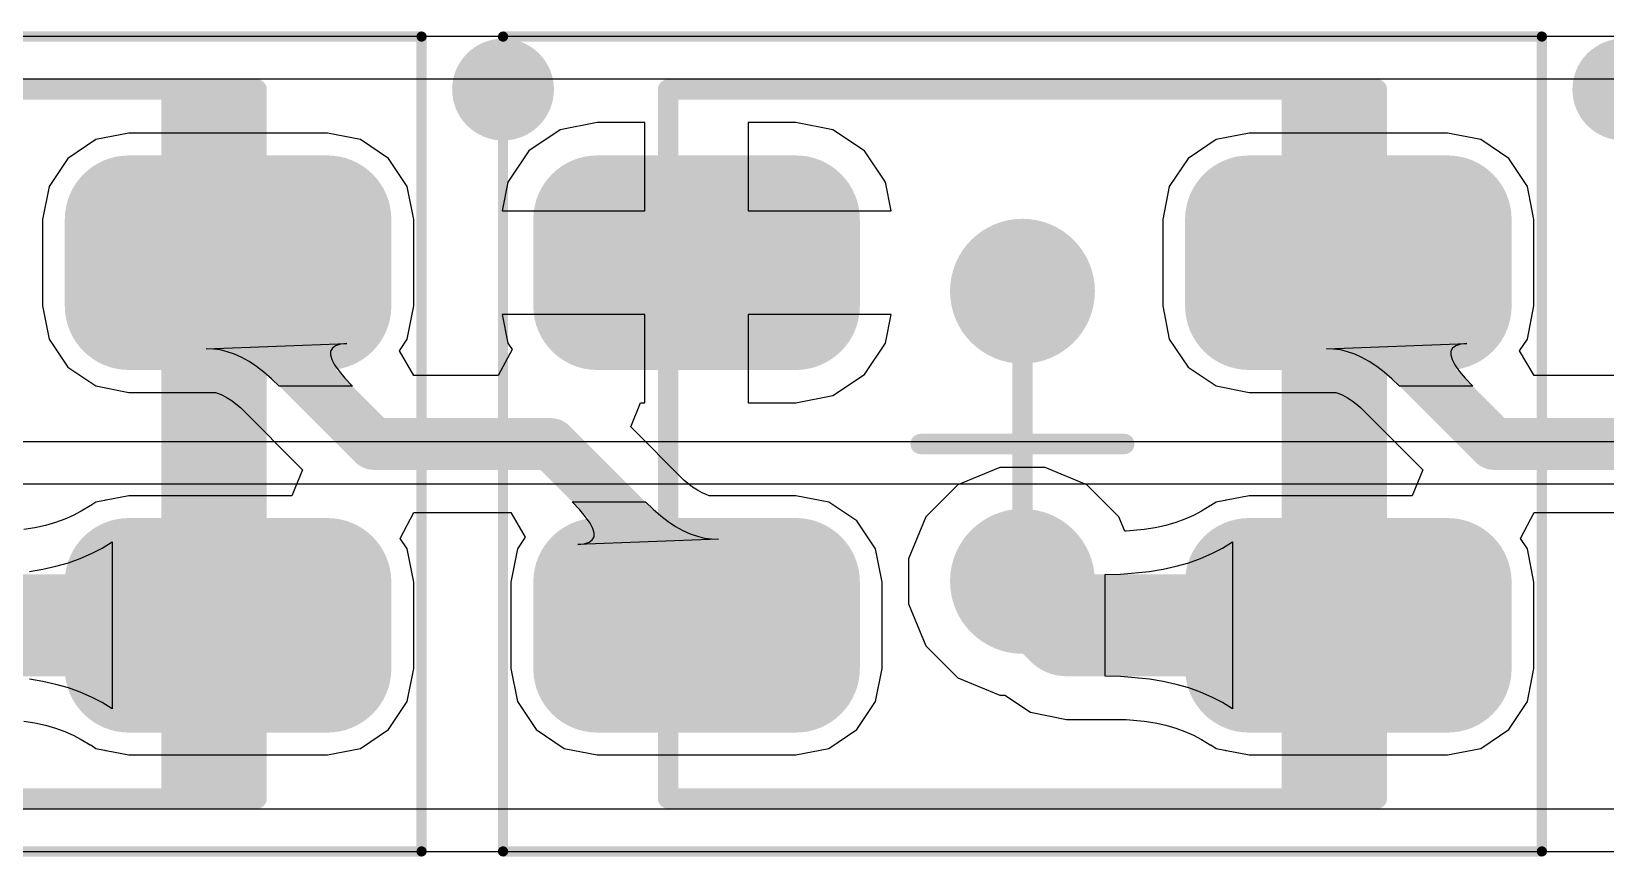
# Model space of a CAD drawing. Header units: millimetres. Extents: x 0 to 168, y 0 to 109.
# Drawn here: x 50.78 to 58.51, y 44.14 to 48.19 of the extents above; entities that cross this region are included whole.
import ezdxf

# ---------------------------------------------------------------- set-up
doc = ezdxf.new("R2010")
doc.units = ezdxf.units.MM
for name, color, linetype in [('BottomLayer', 5, 'Continuous'), ('Mechanical13', 56, 'Continuous'), ('Mechanical15', 56, 'Continuous'), ('MultiLayer', 9, 'Continuous'), ('TopLayer', 1, 'Continuous'), ('TopOverlay', 2, 'Continuous'), ('TopPaste', 8, 'Continuous'), ('TopSolder', 216, 'Continuous'), ('ViaHoleLayer', 16, 'Continuous')]:
    doc.layers.add(name, color=color, linetype=linetype)

# ---------------------------------------------------------------- blocks, each defined once
blk = doc.blocks.new('WS2812B_M____56')
at = {"layer": 'Mechanical13'}
blk.add_hatch(color=56, dxfattribs=at).paths.add_polyline_path([(-1.74, -1.74), (-1.2719, -1.74), (-1.2719, 1.74), (-1.74, 1.74)])
at = {"layer": 'TopLayer'}
h = blk.add_hatch(color=1, dxfattribs=at)
edge = h.paths.add_edge_path()
edge.add_arc((-2.0875, 0.6776), 0.2125, 180, 270)
edge.add_line((-2.0875, 0.4651), (-1.1125, 0.4651))
edge.add_arc((-1.1125, 0.6776), 0.2125, 270, 360)
edge.add_line((-0.9, 0.6776), (-0.9, 1.1026))
edge.add_arc((-1.1125, 1.1026), 0.2125, 0, 90)
edge.add_line((-1.1125, 1.3151), (-2.0875, 1.3151))
edge.add_arc((-2.0875, 1.1026), 0.2125, 90, 180)
edge.add_line((-2.3, 1.1026), (-2.3, 0.6776))
h = blk.add_hatch(color=1, dxfattribs=at)
edge = h.paths.add_edge_path()
edge.add_arc((1.1125, 0.6775), 0.2125, 180, 270)
edge.add_line((1.1125, 0.465), (2.0875, 0.465))
edge.add_arc((2.0875, 0.6775), 0.2125, 270, 360)
edge.add_line((2.3, 0.6775), (2.3, 1.1025))
edge.add_arc((2.0875, 1.1025), 0.2125, 0, 90)
edge.add_line((2.0875, 1.315), (1.1125, 1.315))
edge.add_arc((1.1125, 1.1025), 0.2125, 90, 180)
edge.add_line((0.9, 1.1025), (0.9, 0.6775))
h = blk.add_hatch(color=1, dxfattribs=at)
edge = h.paths.add_edge_path()
edge.add_arc((-2.0875, -1.1025), 0.2125, 180, 270)
edge.add_line((-2.0875, -1.315), (-1.1125, -1.315))
edge.add_arc((-1.1125, -1.1025), 0.2125, 270, 360)
edge.add_line((-0.9, -1.1025), (-0.9, -0.6775))
edge.add_arc((-1.1125, -0.6775), 0.2125, 0, 90)
edge.add_line((-1.1125, -0.465), (-2.0875, -0.465))
edge.add_arc((-2.0875, -0.6775), 0.2125, 90, 180)
edge.add_line((-2.3, -0.6775), (-2.3, -1.1025))
h = blk.add_hatch(color=1, dxfattribs=at)
edge = h.paths.add_edge_path()
edge.add_arc((1.1125, -1.1025), 0.2125, 180, 270)
edge.add_line((1.1125, -1.315), (2.0875, -1.315))
edge.add_arc((2.0875, -1.1025), 0.2125, 270, 360)
edge.add_line((2.3, -1.1025), (2.3, -0.6775))
edge.add_arc((2.0875, -0.6775), 0.2125, 0, 90)
edge.add_line((2.0875, -0.465), (1.1125, -0.465))
edge.add_arc((1.1125, -0.6775), 0.2125, 90, 180)
edge.add_line((0.9, -0.6775), (0.9, -1.1025))
at = {"layer": 'TopPaste'}
h = blk.add_hatch(color=8, dxfattribs=at)
edge = h.paths.add_edge_path()
edge.add_arc((-2.0875, 0.6776), 0.2125, 180, 270)
edge.add_line((-2.0875, 0.4651), (-1.1125, 0.4651))
edge.add_arc((-1.1125, 0.6776), 0.2125, 270, 360)
edge.add_line((-0.9, 0.6776), (-0.9, 1.1026))
edge.add_arc((-1.1125, 1.1026), 0.2125, 0, 90)
edge.add_line((-1.1125, 1.3151), (-2.0875, 1.3151))
edge.add_arc((-2.0875, 1.1026), 0.2125, 90, 180)
edge.add_line((-2.3, 1.1026), (-2.3, 0.6776))
h = blk.add_hatch(color=8, dxfattribs=at)
edge = h.paths.add_edge_path()
edge.add_arc((1.1125, 0.6775), 0.2125, 180, 270)
edge.add_line((1.1125, 0.465), (2.0875, 0.465))
edge.add_arc((2.0875, 0.6775), 0.2125, 270, 360)
edge.add_line((2.3, 0.6775), (2.3, 1.1025))
edge.add_arc((2.0875, 1.1025), 0.2125, 0, 90)
edge.add_line((2.0875, 1.315), (1.1125, 1.315))
edge.add_arc((1.1125, 1.1025), 0.2125, 90, 180)
edge.add_line((0.9, 1.1025), (0.9, 0.6775))
h = blk.add_hatch(color=8, dxfattribs=at)
edge = h.paths.add_edge_path()
edge.add_arc((-2.0875, -1.1025), 0.2125, 180, 270)
edge.add_line((-2.0875, -1.315), (-1.1125, -1.315))
edge.add_arc((-1.1125, -1.1025), 0.2125, 270, 360)
edge.add_line((-0.9, -1.1025), (-0.9, -0.6775))
edge.add_arc((-1.1125, -0.6775), 0.2125, 0, 90)
edge.add_line((-1.1125, -0.465), (-2.0875, -0.465))
edge.add_arc((-2.0875, -0.6775), 0.2125, 90, 180)
edge.add_line((-2.3, -0.6775), (-2.3, -1.1025))
h = blk.add_hatch(color=8, dxfattribs=at)
edge = h.paths.add_edge_path()
edge.add_arc((1.1125, -1.1025), 0.2125, 180, 270)
edge.add_line((1.1125, -1.315), (2.0875, -1.315))
edge.add_arc((2.0875, -1.1025), 0.2125, 270, 360)
edge.add_line((2.3, -1.1025), (2.3, -0.6775))
edge.add_arc((2.0875, -0.6775), 0.2125, 0, 90)
edge.add_line((2.0875, -0.465), (1.1125, -0.465))
edge.add_arc((1.1125, -0.6775), 0.2125, 90, 180)
edge.add_line((0.9, -0.6775), (0.9, -1.1025))
at = {"layer": 'TopSolder'}
h = blk.add_hatch(color=216, dxfattribs=at)
edge = h.paths.add_edge_path()
edge.add_arc((-2.0875, 0.6776), 0.3141, 180, 270)
edge.add_line((-2.0875, 0.3635), (-1.1125, 0.3635))
edge.add_arc((-1.1125, 0.6776), 0.3141, 270, 360)
edge.add_line((-0.7984, 0.6776), (-0.7984, 1.1026))
edge.add_arc((-1.1125, 1.1026), 0.3141, 0, 90)
edge.add_line((-1.1125, 1.4167), (-2.0875, 1.4167))
edge.add_arc((-2.0875, 1.1026), 0.3141, 90, 180)
edge.add_line((-2.4016, 1.1026), (-2.4016, 0.6776))
h = blk.add_hatch(color=216, dxfattribs=at)
edge = h.paths.add_edge_path()
edge.add_arc((1.1125, 0.6775), 0.3141, 180, 270)
edge.add_line((1.1125, 0.3634), (2.0875, 0.3634))
edge.add_arc((2.0875, 0.6775), 0.3141, 270, 360)
edge.add_line((2.4016, 0.6775), (2.4016, 1.1025))
edge.add_arc((2.0875, 1.1025), 0.3141, 0, 90)
edge.add_line((2.0875, 1.4166), (1.1125, 1.4166))
edge.add_arc((1.1125, 1.1025), 0.3141, 90, 180)
edge.add_line((0.7984, 1.1025), (0.7984, 0.6775))
h = blk.add_hatch(color=216, dxfattribs=at)
edge = h.paths.add_edge_path()
edge.add_arc((-2.0875, -1.1025), 0.3141, 180, 270)
edge.add_line((-2.0875, -1.4166), (-1.1125, -1.4166))
edge.add_arc((-1.1125, -1.1025), 0.3141, 270, 360)
edge.add_line((-0.7984, -1.1025), (-0.7984, -0.6775))
edge.add_arc((-1.1125, -0.6775), 0.3141, 0, 90)
edge.add_line((-1.1125, -0.3634), (-2.0875, -0.3634))
edge.add_arc((-2.0875, -0.6775), 0.3141, 90, 180)
edge.add_line((-2.4016, -0.6775), (-2.4016, -1.1025))
h = blk.add_hatch(color=216, dxfattribs=at)
edge = h.paths.add_edge_path()
edge.add_arc((1.1125, -1.1025), 0.3141, 180, 270)
edge.add_line((1.1125, -1.4166), (2.0875, -1.4166))
edge.add_arc((2.0875, -1.1025), 0.3141, 270, 360)
edge.add_line((2.4016, -1.1025), (2.4016, -0.6775))
edge.add_arc((2.0875, -0.6775), 0.3141, 0, 90)
edge.add_line((2.0875, -0.3634), (1.1125, -0.3634))
edge.add_arc((1.1125, -0.6775), 0.3141, 90, 180)
edge.add_line((0.7984, -0.6775), (0.7984, -1.1025))
at = {"layer": 'Mechanical13', "const_width": 0.1}
for points in [[(-1.74, 1.74), (-1.74, -1.74)], [(1.74, 1.74), (-1.74, 1.74)], [(1.74, 1.74), (1.74, -1.74)], [(1.74, -1.74), (-1.74, -1.74)]]:
    blk.add_lwpolyline(points, dxfattribs=at)
at = {"layer": 'Mechanical13', "const_width": 0.05}
for points in [[(-1.765, 1.74, 1), (-1.715, 1.74, 1)], [(-1.765, 1.74, 1), (-1.715, 1.74, 1)], [(1.715, 1.74, 1), (1.765, 1.74, 1)], [(1.715, 1.74, 1), (1.765, 1.74, 1)], [(-1.765, -1.74, 1), (-1.715, -1.74, 1)], [(-1.765, -1.74, 1), (-1.715, -1.74, 1)], [(1.715, -1.74, 1), (1.765, -1.74, 1)], [(1.715, -1.74, 1), (1.765, -1.74, 1)]]:
    blk.add_lwpolyline(points, format="xyb", close=True, dxfattribs=at)
at = {"layer": 'Mechanical15'}
for points, const_width in [([(-2.55, 2), (-2.55, -2)], 0.05), ([(2.55, 2), (-2.55, 2)], 0.05), ([(2.55, 2), (2.55, -2)], 0.05), ([(0, 0.5), (0, -0.5)], 0.1), ([(0.5, 0), (-0.5, 0)], 0.1), ([(2.55, -2), (-2.55, -2)], 0.05)]:
    blk.add_lwpolyline(points, dxfattribs=dict(at, const_width=const_width))
for points, const_width in [([(-2.5625, 2, 1), (-2.5375, 2, 1)], 0.025), ([(-2.5625, 2, 1), (-2.5375, 2, 1)], 0.025), ([(2.5375, 2, 1), (2.5625, 2, 1)], 0.025), ([(2.5375, 2, 1), (2.5625, 2, 1)], 0.025), ([(-0.025, 0.5, 1), (0.025, 0.5, 1)], 0.05), ([(-0.525, 0, 1), (-0.475, 0, 1)], 0.05), ([(0.475, 0, 1), (0.525, 0, 1)], 0.05), ([(-0.025, -0.5, 1), (0.025, -0.5, 1)], 0.05), ([(-2.5625, -2, 1), (-2.5375, -2, 1)], 0.025), ([(-2.5625, -2, 1), (-2.5375, -2, 1)], 0.025), ([(2.5375, -2, 1), (2.5625, -2, 1)], 0.025), ([(2.5375, -2, 1), (2.5625, -2, 1)], 0.025)]:
    blk.add_lwpolyline(points, format="xyb", close=True, dxfattribs=dict(at, const_width=const_width))
at = {"layer": 'TopOverlay'}
for points, const_width in [([(2.675, -1.74, 1), (2.425, -1.74, 1)], 0.25), ([(2.3625, -1.74, 1), (2.4875, -1.74, 1)], 0.125), ([(2.6125, -1.74, 1), (2.7375, -1.74, 1)], 0.125)]:
    blk.add_lwpolyline(points, format="xyb", close=True, dxfattribs=dict(at, const_width=const_width))
blk = doc.blocks.new('WS2812B_M____58')
at = {"layer": 'Mechanical13'}
blk.add_hatch(color=56, dxfattribs=at).paths.add_polyline_path([(-1.74, -1.74), (-1.2719, -1.74), (-1.2719, 1.74), (-1.74, 1.74)])
at = {"layer": 'TopLayer'}
h = blk.add_hatch(color=1, dxfattribs=at)
edge = h.paths.add_edge_path()
edge.add_arc((-2.0875, 0.6776), 0.2125, 180, 270)
edge.add_line((-2.0875, 0.4651), (-1.1125, 0.4651))
edge.add_arc((-1.1125, 0.6776), 0.2125, 270, 360)
edge.add_line((-0.9, 0.6776), (-0.9, 1.1026))
edge.add_arc((-1.1125, 1.1026), 0.2125, 0, 90)
edge.add_line((-1.1125, 1.3151), (-2.0875, 1.3151))
edge.add_arc((-2.0875, 1.1026), 0.2125, 90, 180)
edge.add_line((-2.3, 1.1026), (-2.3, 0.6776))
h = blk.add_hatch(color=1, dxfattribs=at)
edge = h.paths.add_edge_path()
edge.add_arc((1.1125, 0.6775), 0.2125, 180, 270)
edge.add_line((1.1125, 0.465), (2.0875, 0.465))
edge.add_arc((2.0875, 0.6775), 0.2125, 270, 360)
edge.add_line((2.3, 0.6775), (2.3, 1.1025))
edge.add_arc((2.0875, 1.1025), 0.2125, 0, 90)
edge.add_line((2.0875, 1.315), (1.1125, 1.315))
edge.add_arc((1.1125, 1.1025), 0.2125, 90, 180)
edge.add_line((0.9, 1.1025), (0.9, 0.6775))
h = blk.add_hatch(color=1, dxfattribs=at)
edge = h.paths.add_edge_path()
edge.add_arc((-2.0875, -1.1025), 0.2125, 180, 270)
edge.add_line((-2.0875, -1.315), (-1.1125, -1.315))
edge.add_arc((-1.1125, -1.1025), 0.2125, 270, 360)
edge.add_line((-0.9, -1.1025), (-0.9, -0.6775))
edge.add_arc((-1.1125, -0.6775), 0.2125, 0, 90)
edge.add_line((-1.1125, -0.465), (-2.0875, -0.465))
edge.add_arc((-2.0875, -0.6775), 0.2125, 90, 180)
edge.add_line((-2.3, -0.6775), (-2.3, -1.1025))
h = blk.add_hatch(color=1, dxfattribs=at)
edge = h.paths.add_edge_path()
edge.add_arc((1.1125, -1.1025), 0.2125, 180, 270)
edge.add_line((1.1125, -1.315), (2.0875, -1.315))
edge.add_arc((2.0875, -1.1025), 0.2125, 270, 360)
edge.add_line((2.3, -1.1025), (2.3, -0.6775))
edge.add_arc((2.0875, -0.6775), 0.2125, 0, 90)
edge.add_line((2.0875, -0.465), (1.1125, -0.465))
edge.add_arc((1.1125, -0.6775), 0.2125, 90, 180)
edge.add_line((0.9, -0.6775), (0.9, -1.1025))
at = {"layer": 'TopPaste'}
h = blk.add_hatch(color=8, dxfattribs=at)
edge = h.paths.add_edge_path()
edge.add_arc((-2.0875, 0.6776), 0.2125, 180, 270)
edge.add_line((-2.0875, 0.4651), (-1.1125, 0.4651))
edge.add_arc((-1.1125, 0.6776), 0.2125, 270, 360)
edge.add_line((-0.9, 0.6776), (-0.9, 1.1026))
edge.add_arc((-1.1125, 1.1026), 0.2125, 0, 90)
edge.add_line((-1.1125, 1.3151), (-2.0875, 1.3151))
edge.add_arc((-2.0875, 1.1026), 0.2125, 90, 180)
edge.add_line((-2.3, 1.1026), (-2.3, 0.6776))
h = blk.add_hatch(color=8, dxfattribs=at)
edge = h.paths.add_edge_path()
edge.add_arc((1.1125, 0.6775), 0.2125, 180, 270)
edge.add_line((1.1125, 0.465), (2.0875, 0.465))
edge.add_arc((2.0875, 0.6775), 0.2125, 270, 360)
edge.add_line((2.3, 0.6775), (2.3, 1.1025))
edge.add_arc((2.0875, 1.1025), 0.2125, 0, 90)
edge.add_line((2.0875, 1.315), (1.1125, 1.315))
edge.add_arc((1.1125, 1.1025), 0.2125, 90, 180)
edge.add_line((0.9, 1.1025), (0.9, 0.6775))
h = blk.add_hatch(color=8, dxfattribs=at)
edge = h.paths.add_edge_path()
edge.add_arc((-2.0875, -1.1025), 0.2125, 180, 270)
edge.add_line((-2.0875, -1.315), (-1.1125, -1.315))
edge.add_arc((-1.1125, -1.1025), 0.2125, 270, 360)
edge.add_line((-0.9, -1.1025), (-0.9, -0.6775))
edge.add_arc((-1.1125, -0.6775), 0.2125, 0, 90)
edge.add_line((-1.1125, -0.465), (-2.0875, -0.465))
edge.add_arc((-2.0875, -0.6775), 0.2125, 90, 180)
edge.add_line((-2.3, -0.6775), (-2.3, -1.1025))
h = blk.add_hatch(color=8, dxfattribs=at)
edge = h.paths.add_edge_path()
edge.add_arc((1.1125, -1.1025), 0.2125, 180, 270)
edge.add_line((1.1125, -1.315), (2.0875, -1.315))
edge.add_arc((2.0875, -1.1025), 0.2125, 270, 360)
edge.add_line((2.3, -1.1025), (2.3, -0.6775))
edge.add_arc((2.0875, -0.6775), 0.2125, 0, 90)
edge.add_line((2.0875, -0.465), (1.1125, -0.465))
edge.add_arc((1.1125, -0.6775), 0.2125, 90, 180)
edge.add_line((0.9, -0.6775), (0.9, -1.1025))
at = {"layer": 'TopSolder'}
h = blk.add_hatch(color=216, dxfattribs=at)
edge = h.paths.add_edge_path()
edge.add_arc((-2.0875, 0.6776), 0.3141, 180, 270)
edge.add_line((-2.0875, 0.3635), (-1.1125, 0.3635))
edge.add_arc((-1.1125, 0.6776), 0.3141, 270, 360)
edge.add_line((-0.7984, 0.6776), (-0.7984, 1.1026))
edge.add_arc((-1.1125, 1.1026), 0.3141, 0, 90)
edge.add_line((-1.1125, 1.4167), (-2.0875, 1.4167))
edge.add_arc((-2.0875, 1.1026), 0.3141, 90, 180)
edge.add_line((-2.4016, 1.1026), (-2.4016, 0.6776))
h = blk.add_hatch(color=216, dxfattribs=at)
edge = h.paths.add_edge_path()
edge.add_arc((1.1125, 0.6775), 0.3141, 180, 270)
edge.add_line((1.1125, 0.3634), (2.0875, 0.3634))
edge.add_arc((2.0875, 0.6775), 0.3141, 270, 360)
edge.add_line((2.4016, 0.6775), (2.4016, 1.1025))
edge.add_arc((2.0875, 1.1025), 0.3141, 0, 90)
edge.add_line((2.0875, 1.4166), (1.1125, 1.4166))
edge.add_arc((1.1125, 1.1025), 0.3141, 90, 180)
edge.add_line((0.7984, 1.1025), (0.7984, 0.6775))
h = blk.add_hatch(color=216, dxfattribs=at)
edge = h.paths.add_edge_path()
edge.add_arc((-2.0875, -1.1025), 0.3141, 180, 270)
edge.add_line((-2.0875, -1.4166), (-1.1125, -1.4166))
edge.add_arc((-1.1125, -1.1025), 0.3141, 270, 360)
edge.add_line((-0.7984, -1.1025), (-0.7984, -0.6775))
edge.add_arc((-1.1125, -0.6775), 0.3141, 0, 90)
edge.add_line((-1.1125, -0.3634), (-2.0875, -0.3634))
edge.add_arc((-2.0875, -0.6775), 0.3141, 90, 180)
edge.add_line((-2.4016, -0.6775), (-2.4016, -1.1025))
h = blk.add_hatch(color=216, dxfattribs=at)
edge = h.paths.add_edge_path()
edge.add_arc((1.1125, -1.1025), 0.3141, 180, 270)
edge.add_line((1.1125, -1.4166), (2.0875, -1.4166))
edge.add_arc((2.0875, -1.1025), 0.3141, 270, 360)
edge.add_line((2.4016, -1.1025), (2.4016, -0.6775))
edge.add_arc((2.0875, -0.6775), 0.3141, 0, 90)
edge.add_line((2.0875, -0.3634), (1.1125, -0.3634))
edge.add_arc((1.1125, -0.6775), 0.3141, 90, 180)
edge.add_line((0.7984, -0.6775), (0.7984, -1.1025))
at = {"layer": 'Mechanical13', "const_width": 0.1}
for points in [[(-1.74, 1.74), (-1.74, -1.74)], [(1.74, 1.74), (-1.74, 1.74)], [(1.74, 1.74), (1.74, -1.74)], [(1.74, -1.74), (-1.74, -1.74)]]:
    blk.add_lwpolyline(points, dxfattribs=at)
at = {"layer": 'Mechanical13', "const_width": 0.05}
for points in [[(-1.765, 1.74, 1), (-1.715, 1.74, 1)], [(-1.765, 1.74, 1), (-1.715, 1.74, 1)], [(1.715, 1.74, 1), (1.765, 1.74, 1)], [(1.715, 1.74, 1), (1.765, 1.74, 1)], [(-1.765, -1.74, 1), (-1.715, -1.74, 1)], [(-1.765, -1.74, 1), (-1.715, -1.74, 1)], [(1.715, -1.74, 1), (1.765, -1.74, 1)], [(1.715, -1.74, 1), (1.765, -1.74, 1)]]:
    blk.add_lwpolyline(points, format="xyb", close=True, dxfattribs=at)
at = {"layer": 'Mechanical15'}
for points, const_width in [([(-2.55, 2), (-2.55, -2)], 0.05), ([(2.55, 2), (-2.55, 2)], 0.05), ([(2.55, 2), (2.55, -2)], 0.05), ([(0, 0.5), (0, -0.5)], 0.1), ([(0.5, 0), (-0.5, 0)], 0.1), ([(2.55, -2), (-2.55, -2)], 0.05)]:
    blk.add_lwpolyline(points, dxfattribs=dict(at, const_width=const_width))
for points, const_width in [([(-2.5625, 2, 1), (-2.5375, 2, 1)], 0.025), ([(-2.5625, 2, 1), (-2.5375, 2, 1)], 0.025), ([(2.5375, 2, 1), (2.5625, 2, 1)], 0.025), ([(2.5375, 2, 1), (2.5625, 2, 1)], 0.025), ([(-0.025, 0.5, 1), (0.025, 0.5, 1)], 0.05), ([(-0.525, 0, 1), (-0.475, 0, 1)], 0.05), ([(0.475, 0, 1), (0.525, 0, 1)], 0.05), ([(-0.025, -0.5, 1), (0.025, -0.5, 1)], 0.05), ([(-2.5625, -2, 1), (-2.5375, -2, 1)], 0.025), ([(-2.5625, -2, 1), (-2.5375, -2, 1)], 0.025), ([(2.5375, -2, 1), (2.5625, -2, 1)], 0.025), ([(2.5375, -2, 1), (2.5625, -2, 1)], 0.025)]:
    blk.add_lwpolyline(points, format="xyb", close=True, dxfattribs=dict(at, const_width=const_width))
at = {"layer": 'TopOverlay'}
for points, const_width in [([(2.675, -1.74, 1), (2.425, -1.74, 1)], 0.25), ([(2.3625, -1.74, 1), (2.4875, -1.74, 1)], 0.125), ([(2.6125, -1.74, 1), (2.7375, -1.74, 1)], 0.125)]:
    blk.add_lwpolyline(points, format="xyb", close=True, dxfattribs=dict(at, const_width=const_width))
blk = doc.blocks.new('WS2812B_M____60')
at = {"layer": 'Mechanical13'}
blk.add_hatch(color=56, dxfattribs=at).paths.add_polyline_path([(-1.74, -1.74), (-1.2719, -1.74), (-1.2719, 1.74), (-1.74, 1.74)])
at = {"layer": 'TopLayer'}
h = blk.add_hatch(color=1, dxfattribs=at)
edge = h.paths.add_edge_path()
edge.add_arc((-2.0875, 0.6776), 0.2125, 180, 270)
edge.add_line((-2.0875, 0.4651), (-1.1125, 0.4651))
edge.add_arc((-1.1125, 0.6776), 0.2125, 270, 360)
edge.add_line((-0.9, 0.6776), (-0.9, 1.1026))
edge.add_arc((-1.1125, 1.1026), 0.2125, 0, 90)
edge.add_line((-1.1125, 1.3151), (-2.0875, 1.3151))
edge.add_arc((-2.0875, 1.1026), 0.2125, 90, 180)
edge.add_line((-2.3, 1.1026), (-2.3, 0.6776))
h = blk.add_hatch(color=1, dxfattribs=at)
edge = h.paths.add_edge_path()
edge.add_arc((1.1125, 0.6775), 0.2125, 180, 270)
edge.add_line((1.1125, 0.465), (2.0875, 0.465))
edge.add_arc((2.0875, 0.6775), 0.2125, 270, 360)
edge.add_line((2.3, 0.6775), (2.3, 1.1025))
edge.add_arc((2.0875, 1.1025), 0.2125, 0, 90)
edge.add_line((2.0875, 1.315), (1.1125, 1.315))
edge.add_arc((1.1125, 1.1025), 0.2125, 90, 180)
edge.add_line((0.9, 1.1025), (0.9, 0.6775))
h = blk.add_hatch(color=1, dxfattribs=at)
edge = h.paths.add_edge_path()
edge.add_arc((-2.0875, -1.1025), 0.2125, 180, 270)
edge.add_line((-2.0875, -1.315), (-1.1125, -1.315))
edge.add_arc((-1.1125, -1.1025), 0.2125, 270, 360)
edge.add_line((-0.9, -1.1025), (-0.9, -0.6775))
edge.add_arc((-1.1125, -0.6775), 0.2125, 0, 90)
edge.add_line((-1.1125, -0.465), (-2.0875, -0.465))
edge.add_arc((-2.0875, -0.6775), 0.2125, 90, 180)
edge.add_line((-2.3, -0.6775), (-2.3, -1.1025))
h = blk.add_hatch(color=1, dxfattribs=at)
edge = h.paths.add_edge_path()
edge.add_arc((1.1125, -1.1025), 0.2125, 180, 270)
edge.add_line((1.1125, -1.315), (2.0875, -1.315))
edge.add_arc((2.0875, -1.1025), 0.2125, 270, 360)
edge.add_line((2.3, -1.1025), (2.3, -0.6775))
edge.add_arc((2.0875, -0.6775), 0.2125, 0, 90)
edge.add_line((2.0875, -0.465), (1.1125, -0.465))
edge.add_arc((1.1125, -0.6775), 0.2125, 90, 180)
edge.add_line((0.9, -0.6775), (0.9, -1.1025))
at = {"layer": 'TopPaste'}
h = blk.add_hatch(color=8, dxfattribs=at)
edge = h.paths.add_edge_path()
edge.add_arc((-2.0875, 0.6776), 0.2125, 180, 270)
edge.add_line((-2.0875, 0.4651), (-1.1125, 0.4651))
edge.add_arc((-1.1125, 0.6776), 0.2125, 270, 360)
edge.add_line((-0.9, 0.6776), (-0.9, 1.1026))
edge.add_arc((-1.1125, 1.1026), 0.2125, 0, 90)
edge.add_line((-1.1125, 1.3151), (-2.0875, 1.3151))
edge.add_arc((-2.0875, 1.1026), 0.2125, 90, 180)
edge.add_line((-2.3, 1.1026), (-2.3, 0.6776))
h = blk.add_hatch(color=8, dxfattribs=at)
edge = h.paths.add_edge_path()
edge.add_arc((1.1125, 0.6775), 0.2125, 180, 270)
edge.add_line((1.1125, 0.465), (2.0875, 0.465))
edge.add_arc((2.0875, 0.6775), 0.2125, 270, 360)
edge.add_line((2.3, 0.6775), (2.3, 1.1025))
edge.add_arc((2.0875, 1.1025), 0.2125, 0, 90)
edge.add_line((2.0875, 1.315), (1.1125, 1.315))
edge.add_arc((1.1125, 1.1025), 0.2125, 90, 180)
edge.add_line((0.9, 1.1025), (0.9, 0.6775))
h = blk.add_hatch(color=8, dxfattribs=at)
edge = h.paths.add_edge_path()
edge.add_arc((-2.0875, -1.1025), 0.2125, 180, 270)
edge.add_line((-2.0875, -1.315), (-1.1125, -1.315))
edge.add_arc((-1.1125, -1.1025), 0.2125, 270, 360)
edge.add_line((-0.9, -1.1025), (-0.9, -0.6775))
edge.add_arc((-1.1125, -0.6775), 0.2125, 0, 90)
edge.add_line((-1.1125, -0.465), (-2.0875, -0.465))
edge.add_arc((-2.0875, -0.6775), 0.2125, 90, 180)
edge.add_line((-2.3, -0.6775), (-2.3, -1.1025))
h = blk.add_hatch(color=8, dxfattribs=at)
edge = h.paths.add_edge_path()
edge.add_arc((1.1125, -1.1025), 0.2125, 180, 270)
edge.add_line((1.1125, -1.315), (2.0875, -1.315))
edge.add_arc((2.0875, -1.1025), 0.2125, 270, 360)
edge.add_line((2.3, -1.1025), (2.3, -0.6775))
edge.add_arc((2.0875, -0.6775), 0.2125, 0, 90)
edge.add_line((2.0875, -0.465), (1.1125, -0.465))
edge.add_arc((1.1125, -0.6775), 0.2125, 90, 180)
edge.add_line((0.9, -0.6775), (0.9, -1.1025))
at = {"layer": 'TopSolder'}
h = blk.add_hatch(color=216, dxfattribs=at)
edge = h.paths.add_edge_path()
edge.add_arc((-2.0875, 0.6776), 0.3141, 180, 270)
edge.add_line((-2.0875, 0.3635), (-1.1125, 0.3635))
edge.add_arc((-1.1125, 0.6776), 0.3141, 270, 360)
edge.add_line((-0.7984, 0.6776), (-0.7984, 1.1026))
edge.add_arc((-1.1125, 1.1026), 0.3141, 0, 90)
edge.add_line((-1.1125, 1.4167), (-2.0875, 1.4167))
edge.add_arc((-2.0875, 1.1026), 0.3141, 90, 180)
edge.add_line((-2.4016, 1.1026), (-2.4016, 0.6776))
h = blk.add_hatch(color=216, dxfattribs=at)
edge = h.paths.add_edge_path()
edge.add_arc((1.1125, 0.6775), 0.3141, 180, 270)
edge.add_line((1.1125, 0.3634), (2.0875, 0.3634))
edge.add_arc((2.0875, 0.6775), 0.3141, 270, 360)
edge.add_line((2.4016, 0.6775), (2.4016, 1.1025))
edge.add_arc((2.0875, 1.1025), 0.3141, 0, 90)
edge.add_line((2.0875, 1.4166), (1.1125, 1.4166))
edge.add_arc((1.1125, 1.1025), 0.3141, 90, 180)
edge.add_line((0.7984, 1.1025), (0.7984, 0.6775))
h = blk.add_hatch(color=216, dxfattribs=at)
edge = h.paths.add_edge_path()
edge.add_arc((-2.0875, -1.1025), 0.3141, 180, 270)
edge.add_line((-2.0875, -1.4166), (-1.1125, -1.4166))
edge.add_arc((-1.1125, -1.1025), 0.3141, 270, 360)
edge.add_line((-0.7984, -1.1025), (-0.7984, -0.6775))
edge.add_arc((-1.1125, -0.6775), 0.3141, 0, 90)
edge.add_line((-1.1125, -0.3634), (-2.0875, -0.3634))
edge.add_arc((-2.0875, -0.6775), 0.3141, 90, 180)
edge.add_line((-2.4016, -0.6775), (-2.4016, -1.1025))
h = blk.add_hatch(color=216, dxfattribs=at)
edge = h.paths.add_edge_path()
edge.add_arc((1.1125, -1.1025), 0.3141, 180, 270)
edge.add_line((1.1125, -1.4166), (2.0875, -1.4166))
edge.add_arc((2.0875, -1.1025), 0.3141, 270, 360)
edge.add_line((2.4016, -1.1025), (2.4016, -0.6775))
edge.add_arc((2.0875, -0.6775), 0.3141, 0, 90)
edge.add_line((2.0875, -0.3634), (1.1125, -0.3634))
edge.add_arc((1.1125, -0.6775), 0.3141, 90, 180)
edge.add_line((0.7984, -0.6775), (0.7984, -1.1025))
at = {"layer": 'Mechanical13', "const_width": 0.1}
for points in [[(-1.74, 1.74), (-1.74, -1.74)], [(1.74, 1.74), (-1.74, 1.74)], [(1.74, 1.74), (1.74, -1.74)], [(1.74, -1.74), (-1.74, -1.74)]]:
    blk.add_lwpolyline(points, dxfattribs=at)
at = {"layer": 'Mechanical13', "const_width": 0.05}
for points in [[(-1.765, 1.74, 1), (-1.715, 1.74, 1)], [(-1.765, 1.74, 1), (-1.715, 1.74, 1)], [(1.715, 1.74, 1), (1.765, 1.74, 1)], [(1.715, 1.74, 1), (1.765, 1.74, 1)], [(-1.765, -1.74, 1), (-1.715, -1.74, 1)], [(-1.765, -1.74, 1), (-1.715, -1.74, 1)], [(1.715, -1.74, 1), (1.765, -1.74, 1)], [(1.715, -1.74, 1), (1.765, -1.74, 1)]]:
    blk.add_lwpolyline(points, format="xyb", close=True, dxfattribs=at)
at = {"layer": 'Mechanical15'}
for points, const_width in [([(-2.55, 2), (-2.55, -2)], 0.05), ([(2.55, 2), (-2.55, 2)], 0.05), ([(2.55, 2), (2.55, -2)], 0.05), ([(0, 0.5), (0, -0.5)], 0.1), ([(0.5, 0), (-0.5, 0)], 0.1), ([(2.55, -2), (-2.55, -2)], 0.05)]:
    blk.add_lwpolyline(points, dxfattribs=dict(at, const_width=const_width))
for points, const_width in [([(-2.5625, 2, 1), (-2.5375, 2, 1)], 0.025), ([(-2.5625, 2, 1), (-2.5375, 2, 1)], 0.025), ([(2.5375, 2, 1), (2.5625, 2, 1)], 0.025), ([(2.5375, 2, 1), (2.5625, 2, 1)], 0.025), ([(-0.025, 0.5, 1), (0.025, 0.5, 1)], 0.05), ([(-0.525, 0, 1), (-0.475, 0, 1)], 0.05), ([(0.475, 0, 1), (0.525, 0, 1)], 0.05), ([(-0.025, -0.5, 1), (0.025, -0.5, 1)], 0.05), ([(-2.5625, -2, 1), (-2.5375, -2, 1)], 0.025), ([(-2.5625, -2, 1), (-2.5375, -2, 1)], 0.025), ([(2.5375, -2, 1), (2.5625, -2, 1)], 0.025), ([(2.5375, -2, 1), (2.5625, -2, 1)], 0.025)]:
    blk.add_lwpolyline(points, format="xyb", close=True, dxfattribs=dict(at, const_width=const_width))
at = {"layer": 'TopOverlay'}
for points, const_width in [([(2.675, -1.74, 1), (2.425, -1.74, 1)], 0.25), ([(2.3625, -1.74, 1), (2.4875, -1.74, 1)], 0.125), ([(2.6125, -1.74, 1), (2.7375, -1.74, 1)], 0.125)]:
    blk.add_lwpolyline(points, format="xyb", close=True, dxfattribs=dict(at, const_width=const_width))

msp = doc.modelspace()

# ---------------------------------------------------------------- hatches: boundary and pattern name
at = {"layer": 'BottomLayer'}
h = msp.add_hatch(color=5, dxfattribs=at)
edge = h.paths.add_edge_path()
edge.add_arc((55.649, 46.92), 0.3556, 0, 360)
h = msp.add_hatch(color=5, dxfattribs=at)
edge = h.paths.add_edge_path()
edge.add_arc((55.649, 45.4958), 0.3556, 0, 360)
at = {"layer": 'TopLayer'}
h = msp.add_hatch(color=1, dxfattribs=at)
edge = h.paths.add_edge_path()
edge.add_arc((55.649, 46.92), 0.3556, 0, 360)
h = msp.add_hatch(color=1, dxfattribs=at)
edge = h.paths.add_edge_path()
edge.add_arc((55.649, 45.4958), 0.3556, 0, 360)
at = {"layer": 'ViaHoleLayer'}
h = msp.add_hatch(color=16, dxfattribs=at)
edge = h.paths.add_edge_path()
edge.add_arc((55.649, 46.92), 0.2, 0, 360)
h = msp.add_hatch(color=16, dxfattribs=at)
edge = h.paths.add_edge_path()
edge.add_arc((55.649, 45.4958), 0.2, 0, 360)

# ---------------------------------------------------------------- linework, layer by layer
at = {"layer": 'BottomLayer'}
for p, q in [((39.8252, 47.9628), (71.4729, 47.9628)), ((73.025, 46.1812), (36.576, 46.1812)), ((36.576, 45.974), (73.025, 45.974)), ((71.4585, 44.3772), (39.8108, 44.3772))]:
    msp.add_line(p, q, dxfattribs=at)
at = {"layer": 'MultiLayer'}
for p, q in [((71.399, 48.17), (39.899, 48.17)), ((39.8846, 44.17), (71.3846, 44.17))]:
    msp.add_line(p, q, dxfattribs=at)
at = {"layer": 'TopLayer'}
for p, q in [((39.8252, 47.9628), (71.4729, 47.9628)), ((51.2615, 47.6963), (51.0993, 47.6641)), ((52.2365, 47.6963), (51.2615, 47.6963)), ((52.3987, 47.6641), (52.2365, 47.6963)), ((53.3795, 47.7119), (53.2252, 47.6088)), ((53.5615, 47.7481), (53.3795, 47.7119)), ((53.795, 47.7481), (53.5615, 47.7481)), ((53.795, 47.314), (53.795, 47.7481)), ((54.5365, 47.7481), (54.303, 47.7481)), ((54.303, 47.7481), (54.303, 47.314)), ((54.7186, 47.7119), (54.5365, 47.7481)), ((54.8729, 47.6088), (54.7186, 47.7119)), ((56.7615, 47.6963), (56.5993, 47.6641)), ((57.7365, 47.6963), (56.7615, 47.6963)), ((57.8987, 47.6641), (57.7365, 47.6963)), ((51.0993, 47.6641), (50.9618, 47.5722)), ((52.5362, 47.5722), (52.3987, 47.6641)), ((53.2252, 47.6088), (53.1221, 47.4545)), ((54.976, 47.4545), (54.8729, 47.6088)), ((56.5993, 47.6641), (56.4618, 47.5722)), ((58.0362, 47.5722), (57.8987, 47.6641)), ((50.9618, 47.5722), (50.87, 47.4347)), ((52.6281, 47.4347), (52.5362, 47.5722)), ((56.4618, 47.5722), (56.37, 47.4347)), ((58.1281, 47.4347), (58.0362, 47.5722)), ((53.1221, 47.4545), (53.0942, 47.314)), ((55.0039, 47.314), (54.976, 47.4545)), ((50.87, 47.4347), (50.8377, 47.2725)), ((52.6604, 47.2725), (52.6281, 47.4347)), ((56.37, 47.4347), (56.3377, 47.2725)), ((58.1604, 47.2725), (58.1281, 47.4347)), ((53.0942, 47.314), (53.795, 47.314)), ((54.303, 47.314), (55.0039, 47.314)), ((50.8377, 47.2725), (50.8377, 46.8475)), ((52.6604, 46.8475), (52.6604, 47.2725)), ((56.3377, 47.2725), (56.3377, 46.8475)), ((58.1604, 46.8475), (58.1604, 47.2725)), ((50.8377, 46.8475), (50.87, 46.6853)), ((52.6281, 46.6853), (52.6604, 46.8475)), ((56.3377, 46.8475), (56.37, 46.6853)), ((58.1281, 46.6853), (58.1604, 46.8475)), ((53.795, 46.806), (53.0942, 46.806)), ((53.0942, 46.806), (53.1221, 46.6655)), ((53.795, 46.3719), (53.795, 46.806)), ((55.0039, 46.806), (54.303, 46.806)), ((54.303, 46.806), (54.303, 46.3719)), ((54.976, 46.6655), (55.0039, 46.806)), ((50.87, 46.6853), (50.9618, 46.5478)), ((52.5898, 46.628), (52.6281, 46.6853)), ((56.37, 46.6853), (56.4618, 46.5478)), ((58.0898, 46.628), (58.1281, 46.6853)), ((51.6409, 46.637), (52.3314, 46.6627)), ((51.6751, 46.6363), (51.6409, 46.637)), ((51.7097, 46.6317), (51.6751, 46.6363)), ((51.7447, 46.6232), (51.7097, 46.6317)), ((51.7801, 46.6108), (51.7447, 46.6232)), ((51.8158, 46.5945), (51.7801, 46.6108)), ((52.2524, 46.6262), (52.2514, 46.6073)), ((52.2514, 46.6073), (52.258, 46.5846)), ((52.2609, 46.6412), (52.2524, 46.6262)), ((52.2769, 46.6523), (52.2609, 46.6412)), ((52.3004, 46.6594), (52.2769, 46.6523)), ((52.3314, 46.6627), (52.3004, 46.6594)), ((52.6615, 46.5067), (52.5898, 46.628)), ((53.1434, 46.6337), (53.0755, 46.5067)), ((53.1221, 46.6655), (53.1434, 46.6337)), ((54.8729, 46.5112), (54.976, 46.6655)), ((57.1409, 46.637), (57.8314, 46.6627)), ((57.1751, 46.6363), (57.1409, 46.637)), ((57.2097, 46.6317), (57.1751, 46.6363)), ((57.2447, 46.6232), (57.2097, 46.6317)), ((57.2801, 46.6108), (57.2447, 46.6232)), ((57.3158, 46.5945), (57.2801, 46.6108)), ((57.7524, 46.6262), (57.7514, 46.6073)), ((57.7514, 46.6073), (57.758, 46.5846)), ((57.7609, 46.6412), (57.7524, 46.6262)), ((57.7769, 46.6523), (57.7609, 46.6412)), ((57.8004, 46.6594), (57.7769, 46.6523)), ((57.8314, 46.6627), (57.8004, 46.6594)), ((58.1615, 46.5067), (58.0898, 46.628)), ((50.9618, 46.5478), (51.0993, 46.4559)), ((51.8519, 46.5743), (51.8158, 46.5945)), ((51.8884, 46.5501), (51.8519, 46.5743)), ((51.9253, 46.5221), (51.8884, 46.5501)), ((51.9625, 46.4902), (51.9253, 46.5221)), ((52.258, 46.5846), (52.272, 46.5579)), ((52.272, 46.5579), (52.2936, 46.5273)), ((52.2936, 46.5273), (52.3227, 46.4927)), ((56.4618, 46.5478), (56.5993, 46.4559)), ((57.3519, 46.5743), (57.3158, 46.5945)), ((57.3884, 46.5501), (57.3519, 46.5743)), ((57.4253, 46.5221), (57.3884, 46.5501)), ((57.4625, 46.4902), (57.4253, 46.5221)), ((57.758, 46.5846), (57.772, 46.5579)), ((57.772, 46.5579), (57.7936, 46.5273)), ((57.7936, 46.5273), (57.8227, 46.4927)), ((51.0993, 46.4559), (51.2615, 46.4236)), ((52.0001, 46.4543), (51.9625, 46.4902)), ((52.3593, 46.4543), (52.0001, 46.4543)), ((52.3227, 46.4927), (52.3593, 46.4543)), ((53.0755, 46.5067), (52.6615, 46.5067)), ((54.7186, 46.4081), (54.8729, 46.5112)), ((56.5993, 46.4559), (56.7615, 46.4236)), ((57.5001, 46.4543), (57.4625, 46.4902)), ((57.8593, 46.4543), (57.5001, 46.4543)), ((57.8227, 46.4927), (57.8593, 46.4543)), ((58.5755, 46.5067), (58.1615, 46.5067)), ((51.2615, 46.4236), (51.6877, 46.4236)), ((51.6877, 46.4236), (51.7026, 46.4184)), ((51.7026, 46.4184), (51.722, 46.4096)), ((51.722, 46.4096), (51.744, 46.3972)), ((51.744, 46.3972), (51.7684, 46.3811)), ((51.7684, 46.3811), (51.795, 46.3609)), ((53.7256, 46.2545), (53.7742, 46.3719)), ((53.7742, 46.3719), (53.795, 46.3719)), ((54.303, 46.3719), (54.5365, 46.3719)), ((54.5365, 46.3719), (54.7186, 46.4081)), ((56.7615, 46.4236), (57.1877, 46.4236)), ((57.1877, 46.4236), (57.2026, 46.4184)), ((57.2026, 46.4184), (57.222, 46.4096)), ((57.222, 46.4096), (57.244, 46.3972)), ((57.244, 46.3972), (57.2684, 46.3811)), ((57.2684, 46.3811), (57.295, 46.3609)), ((51.795, 46.3609), (51.8093, 46.3486)), ((51.8093, 46.3486), (52.1147, 46.0433)), ((57.295, 46.3609), (57.3093, 46.3486)), ((57.3093, 46.3486), (57.6147, 46.0433)), ((53.9888, 45.9913), (53.7256, 46.2545)), ((52.1147, 46.0433), (52.062, 45.9163)), ((54.0031, 45.9791), (53.9888, 45.9913)), ((55.5379, 46.0546), (55.3325, 45.9695)), ((55.7602, 46.0546), (55.5379, 46.0546)), ((55.9656, 45.9695), (55.7602, 46.0546)), ((57.6147, 46.0433), (57.5621, 45.9163)), ((51.2615, 45.9163), (51.1504, 45.8941)), ((52.062, 45.9163), (51.2615, 45.9163)), ((54.0297, 45.9589), (54.0031, 45.9791)), ((54.0541, 45.9428), (54.0297, 45.9589)), ((54.0761, 45.9304), (54.0541, 45.9428)), ((54.0955, 45.9216), (54.0761, 45.9304)), ((54.1104, 45.9163), (54.0955, 45.9216)), ((54.5365, 45.9163), (54.1104, 45.9163)), ((54.6987, 45.8841), (54.5365, 45.9163)), ((55.3325, 45.9695), (55.1753, 45.8123)), ((56.1228, 45.8123), (55.9656, 45.9695)), ((56.7615, 45.9163), (56.6504, 45.8941)), ((57.5621, 45.9163), (56.7615, 45.9163)), ((51.0283, 45.8397), (50.9891, 45.8193)), ((51.0712, 45.8661), (51.0283, 45.8397)), ((51.0744, 45.8673), (51.0712, 45.8661)), ((51.0993, 45.884), (51.0744, 45.8673)), ((51.1423, 45.8925), (51.0993, 45.884)), ((51.1469, 45.8943), (51.1423, 45.8925)), ((51.1504, 45.8941), (51.1469, 45.8943)), ((52.5936, 45.7063), (52.6614, 45.8333)), ((52.6614, 45.8333), (53.1366, 45.8333)), ((53.1366, 45.8333), (53.2082, 45.712)), ((53.4388, 45.8857), (53.798, 45.8857)), ((53.4754, 45.8472), (53.4388, 45.8857)), ((53.5045, 45.8127), (53.4754, 45.8472)), ((53.798, 45.8857), (53.8356, 45.8498)), ((53.8356, 45.8498), (53.8728, 45.8179)), ((54.8362, 45.7922), (54.6987, 45.8841)), ((56.5283, 45.8397), (56.4891, 45.8193)), ((56.5712, 45.8661), (56.5283, 45.8397)), ((56.5744, 45.8673), (56.5712, 45.8661)), ((56.5993, 45.884), (56.5744, 45.8673)), ((56.6423, 45.8925), (56.5993, 45.884)), ((56.6469, 45.8943), (56.6423, 45.8925)), ((56.6504, 45.8941), (56.6469, 45.8943)), ((58.0936, 45.7063), (58.1615, 45.8333)), ((58.1615, 45.8333), (58.6366, 45.8333)), ((50.8004, 45.7589), (50.747, 45.7499)), ((50.8526, 45.7706), (50.8004, 45.7589)), ((50.9015, 45.7847), (50.8526, 45.7706)), ((50.9469, 45.801), (50.9015, 45.7847)), ((50.9891, 45.8193), (50.9469, 45.801)), ((53.5261, 45.7821), (53.5045, 45.8127)), ((53.5401, 45.7554), (53.5261, 45.7821)), ((53.5467, 45.7326), (53.5401, 45.7554)), ((53.8728, 45.8179), (53.9097, 45.7898)), ((53.9097, 45.7898), (53.9462, 45.7657)), ((53.9462, 45.7657), (53.9823, 45.7455)), ((54.9281, 45.6547), (54.8362, 45.7922)), ((55.1753, 45.8123), (55.0902, 45.6069)), ((56.1519, 45.742), (56.1228, 45.8123)), ((56.247, 45.7499), (56.1585, 45.742)), ((56.3004, 45.7589), (56.247, 45.7499)), ((56.3527, 45.7706), (56.3004, 45.7589)), ((56.4015, 45.7847), (56.3527, 45.7706)), ((56.4469, 45.801), (56.4015, 45.7847)), ((56.4891, 45.8193), (56.4469, 45.801)), ((51.1305, 45.6593), (51.1798, 45.6897)), ((51.1798, 45.6897), (51.1798, 44.8701)), ((52.6281, 45.6546), (52.5936, 45.7063)), ((53.2082, 45.712), (53.17, 45.6547)), ((54.1572, 45.703), (53.4667, 45.6773)), ((53.4667, 45.6773), (53.4977, 45.6806)), ((53.4977, 45.6806), (53.5212, 45.6877)), ((53.5212, 45.6877), (53.5372, 45.6988)), ((53.5372, 45.6988), (53.5457, 45.7138)), ((53.5457, 45.7138), (53.5467, 45.7326)), ((53.9823, 45.7455), (54.018, 45.7292)), ((54.018, 45.7292), (54.0534, 45.7168)), ((54.0534, 45.7168), (54.0884, 45.7083)), ((54.0884, 45.7083), (54.123, 45.7037)), ((54.123, 45.7037), (54.1572, 45.703)), ((56.1585, 45.742), (56.1519, 45.742)), ((56.6305, 45.6593), (56.6798, 45.6897)), ((56.6798, 45.6897), (56.6798, 44.8701)), ((58.1281, 45.6546), (58.0936, 45.7063)), ((50.9651, 45.5874), (51.0232, 45.6082)), ((51.0232, 45.6082), (51.0783, 45.6322)), ((51.0783, 45.6322), (51.1305, 45.6593)), ((52.6604, 45.4924), (52.6281, 45.6546)), ((53.17, 45.6547), (53.1377, 45.4925)), ((54.9604, 45.4925), (54.9281, 45.6547)), ((55.0902, 45.6069), (55.0902, 45.3846)), ((56.4651, 45.5874), (56.5232, 45.6082)), ((56.5232, 45.6082), (56.5783, 45.6322)), ((56.5783, 45.6322), (56.6305, 45.6593)), ((58.1604, 45.4924), (58.1281, 45.6546)), ((50.7734, 45.5443), (50.8402, 45.5555)), ((50.8402, 45.5555), (50.9041, 45.5699)), ((50.9041, 45.5699), (50.9651, 45.5874)), ((56.0554, 45.5299), (56.131, 45.5315)), ((56.0554, 45.0299), (56.0554, 45.5299)), ((56.131, 45.5315), (56.2734, 45.5443)), ((56.2734, 45.5443), (56.3403, 45.5555)), ((56.3403, 45.5555), (56.4041, 45.5699)), ((56.4041, 45.5699), (56.4651, 45.5874)), ((52.6604, 45.0674), (52.6604, 45.4924)), ((53.1377, 45.4925), (53.1377, 45.0675)), ((54.9604, 45.0675), (54.9604, 45.4925)), ((58.1604, 45.0674), (58.1604, 45.4924)), ((55.0902, 45.3846), (55.1753, 45.1792)), ((55.1753, 45.1792), (55.3325, 45.022)), ((52.6281, 44.9052), (52.6604, 45.0674)), ((53.1377, 45.0675), (53.17, 44.9053)), ((54.9281, 44.9053), (54.9604, 45.0675)), ((58.1281, 44.9052), (58.1604, 45.0674)), ((50.8402, 45.0043), (50.7734, 45.0155)), ((50.9041, 44.99), (50.8402, 45.0043)), ((50.9651, 44.9724), (50.9041, 44.99)), ((55.3325, 45.022), (55.5379, 44.937)), ((56.131, 45.0283), (56.0554, 45.0299)), ((56.2734, 45.0155), (56.131, 45.0283)), ((56.3402, 45.0043), (56.2734, 45.0155)), ((56.4041, 44.99), (56.3402, 45.0043)), ((56.4651, 44.9724), (56.4041, 44.99)), ((51.0232, 44.9516), (50.9651, 44.9724)), ((51.0783, 44.9276), (51.0232, 44.9516)), ((51.1305, 44.9005), (51.0783, 44.9276)), ((51.1798, 44.8701), (51.1305, 44.9005)), ((52.5362, 44.7677), (52.6281, 44.9052)), ((53.17, 44.9053), (53.2618, 44.7678)), ((54.8362, 44.7678), (54.9281, 44.9053)), ((55.5379, 44.937), (55.5624, 44.937)), ((55.5624, 44.937), (55.6881, 44.853)), ((56.5232, 44.9516), (56.4651, 44.9724)), ((56.5783, 44.9276), (56.5232, 44.9516)), ((56.6305, 44.9005), (56.5783, 44.9276)), ((56.6798, 44.8701), (56.6305, 44.9005)), ((58.0362, 44.7677), (58.1281, 44.9052)), ((55.6881, 44.853), (55.8649, 44.8178)), ((50.747, 44.8099), (50.8004, 44.801)), ((50.8004, 44.801), (50.8527, 44.7892)), ((50.8527, 44.7892), (50.9015, 44.7751)), ((50.9015, 44.7751), (50.9469, 44.7589)), ((50.9469, 44.7589), (50.9891, 44.7405)), ((52.3987, 44.6758), (52.5362, 44.7677)), ((53.2618, 44.7678), (53.3993, 44.6759)), ((54.6987, 44.6759), (54.8362, 44.7678)), ((55.8649, 44.8178), (56.1585, 44.8178)), ((56.1585, 44.8178), (56.247, 44.8099)), ((56.247, 44.8099), (56.3004, 44.801)), ((56.3004, 44.801), (56.3527, 44.7892)), ((56.3527, 44.7892), (56.4015, 44.7751)), ((56.4015, 44.7751), (56.4469, 44.7589)), ((56.4469, 44.7589), (56.4891, 44.7405)), ((57.8987, 44.6758), (58.0362, 44.7677)), ((50.9891, 44.7405), (51.0282, 44.7201)), ((51.0282, 44.7201), (51.0712, 44.6937)), ((51.0712, 44.6937), (51.0744, 44.6925)), ((51.0744, 44.6925), (51.0993, 44.6758)), ((51.0993, 44.6758), (51.1423, 44.6673)), ((51.1423, 44.6673), (51.1469, 44.6656)), ((52.2365, 44.6436), (52.3987, 44.6758)), ((53.3993, 44.6759), (53.5615, 44.6436)), ((54.5365, 44.6436), (54.6987, 44.6759)), ((56.4891, 44.7405), (56.5283, 44.7201)), ((56.5283, 44.7201), (56.5712, 44.6937)), ((56.5712, 44.6937), (56.5744, 44.6925)), ((56.5744, 44.6925), (56.5993, 44.6758)), ((56.5993, 44.6758), (56.6423, 44.6673)), ((56.6423, 44.6673), (56.6469, 44.6656)), ((57.7365, 44.6436), (57.8987, 44.6758)), ((51.1469, 44.6656), (51.1504, 44.6657)), ((51.1504, 44.6657), (51.2615, 44.6436)), ((51.2615, 44.6436), (52.2365, 44.6436)), ((53.5615, 44.6436), (54.5365, 44.6436)), ((56.6469, 44.6656), (56.6504, 44.6657)), ((56.6504, 44.6657), (56.7615, 44.6436)), ((56.7615, 44.6436), (57.7365, 44.6436)), ((71.4585, 44.3772), (39.8108, 44.3772))]:
    msp.add_line(p, q, dxfattribs=at)
for points, const_width in [([(51.574, 47.06), (52.464, 46.17)], 0.254), ([(57.074, 47.06), (57.964, 46.17)], 0.254), ([(52.464, 46.17), (53.334, 46.17)], 0.254), ([(53.334, 46.17), (54.224, 45.28)], 0.254), ([(57.964, 46.17), (58.834, 46.17)], 0.254), ([(55.649, 45.4958), (55.8649, 45.2799)], 0.5), ([(50.3649, 45.2799), (51.749, 45.2799)], 0.5), ([(55.8649, 45.2799), (57.249, 45.2799)], 0.5)]:
    msp.add_lwpolyline(points, dxfattribs=dict(at, const_width=const_width))
for points, const_width in [([(51.5105, 47.06, 1), (51.6375, 47.06, 1)], 0.127), ([(57.0105, 47.06, 1), (57.1375, 47.06, 1)], 0.127), ([(52.4005, 46.17, 1), (52.5275, 46.17, 1)], 0.127), ([(52.4005, 46.17, 1), (52.5275, 46.17, 1)], 0.127), ([(53.2705, 46.17, 1), (53.3975, 46.17, 1)], 0.127), ([(53.2705, 46.17, 1), (53.3975, 46.17, 1)], 0.127), ([(57.9005, 46.17, 1), (58.0275, 46.17, 1)], 0.127), ([(57.9005, 46.17, 1), (58.0275, 46.17, 1)], 0.127), ([(55.524, 45.4958, 1), (55.774, 45.4958, 1)], 0.25), ([(51.624, 45.2799, 1), (51.874, 45.2799, 1)], 0.25), ([(55.7399, 45.2799, 1), (55.9899, 45.2799, 1)], 0.25), ([(55.7399, 45.2799, 1), (55.9899, 45.2799, 1)], 0.25), ([(57.124, 45.2799, 1), (57.374, 45.2799, 1)], 0.25), ([(54.1605, 45.28, 1), (54.2875, 45.28, 1)], 0.127)]:
    msp.add_lwpolyline(points, format="xyb", close=True, dxfattribs=dict(at, const_width=const_width))

# ---------------------------------------------------------------- block references
at = {"rotation": 180}
for name, p in [('WS2812B_M____60', (50.149, 46.17)), ('WS2812B_M____58', (55.649, 46.17)), ('WS2812B_M____56', (61.149, 46.17))]:
    msp.add_blockref(name, p, dxfattribs=at)

doc.saveas('drawing.dxf')
